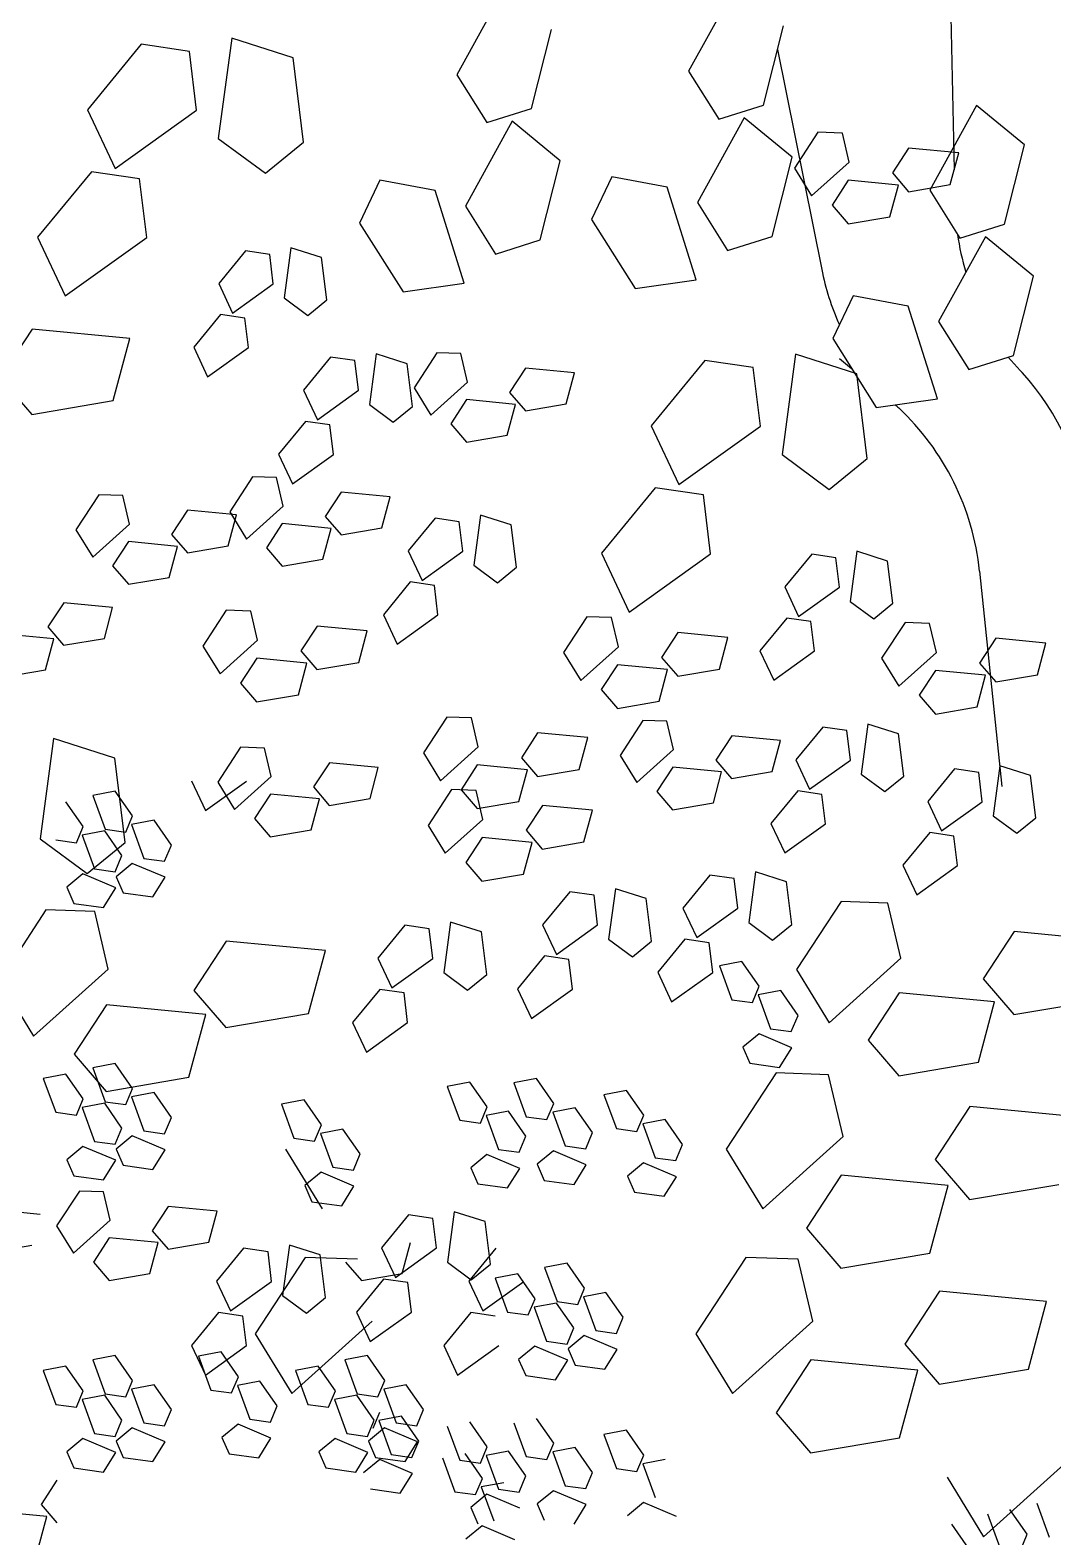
# Model space of a CAD drawing. Extents: x 1227.51 to 1229.53, y 652.79 to 654.62.
# Drawn here: x 1228.194 to 1228.619, y 653.114 to 653.74 of the extents above; entities that cross this region are included whole.
import ezdxf

# ---------------------------------------------------------------- set-up
doc = ezdxf.new("R2010")
doc.units = 0
doc.header["$LTSCALE"] = 0.05
doc.header["$MEASUREMENT"] = 0
doc.layers.get('0').update_dxf_attribs({"linetype": 'CONTINUOUS'})

msp = doc.modelspace()

# ---------------------------------------------------------------- linework, layer by layer
for p, q in [((1228.3904, 653.75702), (1228.37093, 653.72178)), ((1228.48678, 653.75848), (1228.46731, 653.72324)), ((1228.57622, 653.74594), (1228.57768, 653.68225)), ((1228.27748, 653.73696), (1228.27187, 653.69528)), ((1228.30294, 653.72881), (1228.27748, 653.73696)), ((1228.40205, 653.70772), (1228.41032, 653.74065)), ((1228.49843, 653.70918), (1228.50671, 653.74211)), ((1228.23983, 653.73442), (1228.2175, 653.70723)), ((1228.25989, 653.73148), (1228.23983, 653.73442)), ((1228.26286, 653.70706), (1228.25989, 653.73148)), ((1228.50424, 653.7323), (1228.5226, 653.64085)), ((1228.3073, 653.6937), (1228.30294, 653.72881)), ((1228.37093, 653.72178), (1228.38345, 653.70186)), ((1228.46731, 653.72324), (1228.47984, 653.70332)), ((1228.2175, 653.70723), (1228.229, 653.68278)), ((1228.229, 653.68278), (1228.26286, 653.70706)), ((1228.38345, 653.70186), (1228.40205, 653.70772)), ((1228.47984, 653.70332), (1228.49843, 653.70918)), ((1228.58698, 653.709), (1228.56751, 653.67375)), ((1228.60691, 653.69262), (1228.58698, 653.709)), ((1228.39404, 653.70241), (1228.37457, 653.66717)), ((1228.41397, 653.68604), (1228.39404, 653.70241)), ((1228.49042, 653.70387), (1228.47096, 653.66863)), ((1228.51035, 653.6875), (1228.49042, 653.70387)), ((1228.27187, 653.69528), (1228.29149, 653.68083)), ((1228.29149, 653.68083), (1228.3073, 653.6937)), ((1228.52101, 653.69786), (1228.5113, 653.68298)), ((1228.53122, 653.69751), (1228.52101, 653.69786)), ((1228.53404, 653.68544), (1228.53122, 653.69751)), ((1228.59863, 653.65969), (1228.60691, 653.69262)), ((1228.40569, 653.65311), (1228.41397, 653.68604)), ((1228.50207, 653.65457), (1228.51035, 653.6875)), ((1228.55874, 653.6913), (1228.55197, 653.68097)), ((1228.57956, 653.68929), (1228.55874, 653.6913)), ((1228.57604, 653.67611), (1228.57956, 653.68929)), ((1228.21913, 653.68143), (1228.19681, 653.65425)), ((1228.2392, 653.67849), (1228.21913, 653.68143)), ((1228.5113, 653.68298), (1228.5184, 653.67137)), ((1228.5184, 653.67137), (1228.53404, 653.68544)), ((1228.55197, 653.68097), (1228.55869, 653.67316)), ((1228.24217, 653.65408), (1228.2392, 653.67849)), ((1228.33907, 653.6779), (1228.33061, 653.66011)), ((1228.36197, 653.6736), (1228.33907, 653.6779)), ((1228.37408, 653.63511), (1228.36197, 653.6736)), ((1228.43545, 653.67937), (1228.42699, 653.66158)), ((1228.45835, 653.67506), (1228.43545, 653.67937)), ((1228.47047, 653.63657), (1228.45835, 653.67506)), ((1228.53367, 653.67794), (1228.5269, 653.66761)), ((1228.55448, 653.67593), (1228.53367, 653.67794)), ((1228.55096, 653.66275), (1228.55448, 653.67593)), ((1228.55869, 653.67316), (1228.57604, 653.67611)), ((1228.56751, 653.67375), (1228.58004, 653.65383)), ((1228.37457, 653.66717), (1228.3871, 653.64725)), ((1228.47096, 653.66863), (1228.48348, 653.64871)), ((1228.5269, 653.66761), (1228.53362, 653.6598)), ((1228.42699, 653.66158), (1228.44507, 653.63297)), ((1228.53362, 653.6598), (1228.55096, 653.66275)), ((1228.33061, 653.66011), (1228.34869, 653.63151)), ((1228.48348, 653.64871), (1228.50207, 653.65457)), ((1228.58004, 653.65383), (1228.59863, 653.65969)), ((1228.19681, 653.65425), (1228.2083, 653.6298)), ((1228.2083, 653.6298), (1228.24217, 653.65408)), ((1228.28321, 653.64853), (1228.27204, 653.63494)), ((1228.29324, 653.64706), (1228.28321, 653.64853)), ((1228.30203, 653.64981), (1228.29923, 653.62896)), ((1228.31476, 653.64573), (1228.30203, 653.64981)), ((1228.3871, 653.64725), (1228.40569, 653.65311)), ((1228.59062, 653.65439), (1228.57116, 653.61914)), ((1228.61055, 653.63801), (1228.59062, 653.65439)), ((1228.29472, 653.63485), (1228.29324, 653.64706)), ((1228.31694, 653.62817), (1228.31476, 653.64573)), ((1228.44507, 653.63297), (1228.47047, 653.63657)), ((1228.60227, 653.60508), (1228.61055, 653.63801)), ((1228.27204, 653.63494), (1228.27779, 653.62271)), ((1228.27779, 653.62271), (1228.29472, 653.63485)), ((1228.34869, 653.63151), (1228.37408, 653.63511)), ((1228.53565, 653.62988), (1228.52719, 653.61209)), ((1228.55855, 653.62558), (1228.53565, 653.62988)), ((1228.29923, 653.62896), (1228.30904, 653.62174)), ((1228.30904, 653.62174), (1228.31694, 653.62817)), ((1228.57067, 653.58709), (1228.55855, 653.62558)), ((1228.27286, 653.62204), (1228.2617, 653.60845)), ((1228.28289, 653.62057), (1228.27286, 653.62204)), ((1228.28438, 653.60836), (1228.28289, 653.62057)), ((1228.57116, 653.61914), (1228.58368, 653.59922)), ((1228.19448, 653.61598), (1228.18125, 653.5958)), ((1228.23514, 653.61206), (1228.19448, 653.61598)), ((1228.22826, 653.5863), (1228.23514, 653.61206)), ((1228.52719, 653.61209), (1228.54527, 653.58348)), ((1228.2617, 653.60845), (1228.26745, 653.59622)), ((1228.26745, 653.59622), (1228.28438, 653.60836)), ((1228.33753, 653.60568), (1228.3347, 653.58466)), ((1228.35037, 653.60157), (1228.33753, 653.60568)), ((1228.36268, 653.60616), (1228.3532, 653.59163)), ((1228.37266, 653.60583), (1228.36268, 653.60616)), ((1228.37542, 653.59403), (1228.37266, 653.60583)), ((1228.51174, 653.60555), (1228.50612, 653.56387)), ((1228.5372, 653.59739), (1228.51174, 653.60555)), ((1228.58368, 653.59922), (1228.60227, 653.60508)), ((1228.31855, 653.6044), (1228.30729, 653.59069)), ((1228.32867, 653.60291), (1228.31855, 653.6044)), ((1228.33016, 653.5906), (1228.32867, 653.60291)), ((1228.35257, 653.58387), (1228.35037, 653.60157)), ((1228.39955, 653.59976), (1228.39294, 653.58967)), ((1228.41988, 653.5978), (1228.39955, 653.59976)), ((1228.47408, 653.603), (1228.45176, 653.57581)), ((1228.49415, 653.60006), (1228.47408, 653.603)), ((1228.49712, 653.57564), (1228.49415, 653.60006)), ((1228.53003, 653.60381), (1228.53504, 653.59967)), ((1228.6001, 653.6044), (1228.60633, 653.59749)), ((1228.18125, 653.5958), (1228.19438, 653.58053)), ((1228.36013, 653.58029), (1228.37542, 653.59403)), ((1228.41644, 653.58492), (1228.41988, 653.5978)), ((1228.54156, 653.56229), (1228.5372, 653.59739)), ((1228.19438, 653.58053), (1228.22826, 653.5863)), ((1228.30729, 653.59069), (1228.31309, 653.57836)), ((1228.31309, 653.57836), (1228.33016, 653.5906)), ((1228.3532, 653.59163), (1228.36013, 653.58029)), ((1228.37506, 653.5867), (1228.36844, 653.57661)), ((1228.39539, 653.58474), (1228.37506, 653.5867)), ((1228.39294, 653.58967), (1228.3995, 653.58203)), ((1228.54527, 653.58348), (1228.57067, 653.58709)), ((1228.3347, 653.58466), (1228.3446, 653.57738)), ((1228.3446, 653.57738), (1228.35257, 653.58387)), ((1228.39195, 653.57187), (1228.39539, 653.58474)), ((1228.3995, 653.58203), (1228.41644, 653.58492)), ((1228.30812, 653.57768), (1228.29686, 653.56398)), ((1228.31823, 653.5762), (1228.30812, 653.57768)), ((1228.31973, 653.56389), (1228.31823, 653.5762)), ((1228.36844, 653.57661), (1228.37501, 653.56898)), ((1228.45176, 653.57581), (1228.46325, 653.55136)), ((1228.46325, 653.55136), (1228.49712, 653.57564)), ((1228.37501, 653.56898), (1228.39195, 653.57187)), ((1228.29686, 653.56398), (1228.30266, 653.55165)), ((1228.30266, 653.55165), (1228.31973, 653.56389)), ((1228.50612, 653.56387), (1228.52574, 653.54941)), ((1228.52574, 653.54941), (1228.54156, 653.56229)), ((1228.28609, 653.55461), (1228.27661, 653.54007)), ((1228.29607, 653.55427), (1228.28609, 653.55461)), ((1228.29883, 653.54248), (1228.29607, 653.55427)), ((1228.32296, 653.5482), (1228.31635, 653.53811)), ((1228.34329, 653.54624), (1228.32296, 653.5482)), ((1228.45339, 653.55002), (1228.43106, 653.52283)), ((1228.47345, 653.54708), (1228.45339, 653.55002)), ((1228.22222, 653.54712), (1228.21274, 653.53259)), ((1228.2322, 653.54678), (1228.22222, 653.54712)), ((1228.23496, 653.53499), (1228.2322, 653.54678)), ((1228.28354, 653.52873), (1228.29883, 653.54248)), ((1228.33985, 653.53336), (1228.34329, 653.54624)), ((1228.47642, 653.52266), (1228.47345, 653.54708)), ((1228.25909, 653.54071), (1228.25248, 653.53062)), ((1228.27942, 653.53875), (1228.25909, 653.54071)), ((1228.27598, 653.52588), (1228.27942, 653.53875)), ((1228.27661, 653.54007), (1228.28354, 653.52873)), ((1228.31635, 653.53811), (1228.32291, 653.53048)), ((1228.362, 653.53739), (1228.35084, 653.5238)), ((1228.37203, 653.53592), (1228.362, 653.53739)), ((1228.37352, 653.52371), (1228.37203, 653.53592)), ((1228.38083, 653.53866), (1228.37802, 653.51782)), ((1228.39356, 653.53459), (1228.38083, 653.53866)), ((1228.21274, 653.53259), (1228.21968, 653.52125)), ((1228.21968, 653.52125), (1228.23496, 653.53499)), ((1228.25248, 653.53062), (1228.25904, 653.52299)), ((1228.29847, 653.53514), (1228.29185, 653.52506)), ((1228.3188, 653.53318), (1228.29847, 653.53514)), ((1228.31536, 653.52031), (1228.3188, 653.53318)), ((1228.32291, 653.53048), (1228.33985, 653.53336)), ((1228.39574, 653.51703), (1228.39356, 653.53459)), ((1228.2346, 653.52766), (1228.22798, 653.51757)), ((1228.25493, 653.5257), (1228.2346, 653.52766)), ((1228.25149, 653.51282), (1228.25493, 653.5257)), ((1228.25904, 653.52299), (1228.27598, 653.52588)), ((1228.29185, 653.52506), (1228.29842, 653.51742)), ((1228.35084, 653.5238), (1228.35659, 653.51157)), ((1228.35659, 653.51157), (1228.37352, 653.52371)), ((1228.53727, 653.52367), (1228.53447, 653.50283)), ((1228.55, 653.5196), (1228.53727, 653.52367)), ((1228.22798, 653.51757), (1228.23455, 653.50994)), ((1228.29842, 653.51742), (1228.31536, 653.52031)), ((1228.37802, 653.51782), (1228.38783, 653.51059)), ((1228.38783, 653.51059), (1228.39574, 653.51703)), ((1228.43106, 653.52283), (1228.44256, 653.49838)), ((1228.44256, 653.49838), (1228.47642, 653.52266)), ((1228.51845, 653.5224), (1228.50728, 653.50881)), ((1228.52848, 653.52093), (1228.51845, 653.5224)), ((1228.52996, 653.50872), (1228.52848, 653.52093)), ((1228.55218, 653.50204), (1228.55, 653.5196)), ((1228.23455, 653.50994), (1228.25149, 653.51282)), ((1228.35165, 653.5109), (1228.34049, 653.4973)), ((1228.36169, 653.50943), (1228.35165, 653.5109)), ((1228.58816, 653.51543), (1228.59745, 653.42588)), ((1228.36317, 653.49722), (1228.36169, 653.50943)), ((1228.50728, 653.50881), (1228.51303, 653.49658)), ((1228.51303, 653.49658), (1228.52996, 653.50872)), ((1228.20764, 653.50228), (1228.20103, 653.49219)), ((1228.22798, 653.50032), (1228.20764, 653.50228)), ((1228.22453, 653.48745), (1228.22798, 653.50032)), ((1228.2752, 653.49914), (1228.2655, 653.48426)), ((1228.28541, 653.49879), (1228.2752, 653.49914)), ((1228.28824, 653.48673), (1228.28541, 653.49879)), ((1228.53447, 653.50283), (1228.54428, 653.49561)), ((1228.54428, 653.49561), (1228.55218, 653.50204)), ((1228.20103, 653.49219), (1228.20759, 653.48456)), ((1228.31294, 653.49258), (1228.30617, 653.48226)), ((1228.33375, 653.49058), (1228.31294, 653.49258)), ((1228.34049, 653.4973), (1228.34624, 653.48508)), ((1228.34624, 653.48508), (1228.36317, 653.49722)), ((1228.42508, 653.49641), (1228.41538, 653.48153)), ((1228.4353, 653.49606), (1228.42508, 653.49641)), ((1228.43812, 653.484), (1228.4353, 653.49606)), ((1228.5081, 653.49591), (1228.49694, 653.48232)), ((1228.51813, 653.49444), (1228.5081, 653.49591)), ((1228.51962, 653.48223), (1228.51813, 653.49444)), ((1228.55723, 653.49404), (1228.54752, 653.47917)), ((1228.56744, 653.4937), (1228.55723, 653.49404)), ((1228.57026, 653.48163), (1228.56744, 653.4937)), ((1228.20348, 653.48727), (1228.18315, 653.48923)), ((1228.20004, 653.47439), (1228.20348, 653.48727)), ((1228.20759, 653.48456), (1228.22453, 653.48745)), ((1228.27259, 653.47266), (1228.28824, 653.48673)), ((1228.33023, 653.4774), (1228.33375, 653.49058)), ((1228.46282, 653.48985), (1228.45605, 653.47952)), ((1228.48363, 653.48785), (1228.46282, 653.48985)), ((1228.48011, 653.47466), (1228.48363, 653.48785)), ((1228.59496, 653.48748), (1228.58819, 653.47716)), ((1228.61578, 653.48548), (1228.59496, 653.48748)), ((1228.61225, 653.4723), (1228.61578, 653.48548)), ((1228.2655, 653.48426), (1228.27259, 653.47266)), ((1228.28787, 653.47922), (1228.28109, 653.46889)), ((1228.30868, 653.47721), (1228.28787, 653.47922)), ((1228.30617, 653.48226), (1228.31289, 653.47444)), ((1228.41538, 653.48153), (1228.42247, 653.46993)), ((1228.42247, 653.46993), (1228.43812, 653.484)), ((1228.45605, 653.47952), (1228.46277, 653.47171)), ((1228.49694, 653.48232), (1228.50268, 653.47009)), ((1228.50268, 653.47009), (1228.51962, 653.48223)), ((1228.54752, 653.47917), (1228.55462, 653.46756)), ((1228.55462, 653.46756), (1228.57026, 653.48163)), ((1228.1831, 653.47151), (1228.20004, 653.47439)), ((1228.30516, 653.46403), (1228.30868, 653.47721)), ((1228.31289, 653.47444), (1228.33023, 653.4774)), ((1228.43775, 653.47649), (1228.43098, 653.46616)), ((1228.45856, 653.47448), (1228.43775, 653.47649)), ((1228.45504, 653.4613), (1228.45856, 653.47448)), ((1228.46277, 653.47171), (1228.48011, 653.47466)), ((1228.56989, 653.47412), (1228.56312, 653.4638)), ((1228.5907, 653.47212), (1228.56989, 653.47412)), ((1228.58819, 653.47716), (1228.59491, 653.46934)), ((1228.28109, 653.46889), (1228.28781, 653.46108)), ((1228.58718, 653.45894), (1228.5907, 653.47212)), ((1228.59491, 653.46934), (1228.61225, 653.4723)), ((1228.28781, 653.46108), (1228.30516, 653.46403)), ((1228.43098, 653.46616), (1228.4377, 653.45835)), ((1228.4377, 653.45835), (1228.45504, 653.4613)), ((1228.56312, 653.4638), (1228.56984, 653.45598)), ((1228.36684, 653.45473), (1228.35714, 653.43986)), ((1228.37706, 653.45439), (1228.36684, 653.45473)), ((1228.37988, 653.44232), (1228.37706, 653.45439)), ((1228.56984, 653.45598), (1228.58718, 653.45894)), ((1228.40458, 653.44817), (1228.39781, 653.43785)), ((1228.42539, 653.44617), (1228.40458, 653.44817)), ((1228.44833, 653.45334), (1228.43885, 653.43881)), ((1228.45831, 653.453), (1228.44833, 653.45334)), ((1228.46107, 653.44121), (1228.45831, 653.453)), ((1228.52302, 653.45056), (1228.51185, 653.43697)), ((1228.53305, 653.44909), (1228.52302, 653.45056)), ((1228.53453, 653.43688), (1228.53305, 653.44909)), ((1228.54184, 653.45183), (1228.53904, 653.43099)), ((1228.55457, 653.44776), (1228.54184, 653.45183)), ((1228.20341, 653.44578), (1228.1978, 653.4041)), ((1228.22887, 653.43763), (1228.20341, 653.44578)), ((1228.28116, 653.44216), (1228.27168, 653.42763)), ((1228.29114, 653.44182), (1228.28116, 653.44216)), ((1228.2939, 653.43003), (1228.29114, 653.44182)), ((1228.36423, 653.42825), (1228.37988, 653.44232)), ((1228.42187, 653.43299), (1228.42539, 653.44617)), ((1228.4852, 653.44694), (1228.47858, 653.43685)), ((1228.50553, 653.44498), (1228.4852, 653.44694)), ((1228.50209, 653.4321), (1228.50553, 653.44498)), ((1228.55675, 653.4302), (1228.55457, 653.44776)), ((1228.23323, 653.40252), (1228.22887, 653.43763)), ((1228.31803, 653.43575), (1228.31141, 653.42566)), ((1228.33836, 653.43379), (1228.31803, 653.43575)), ((1228.35714, 653.43986), (1228.36423, 653.42825)), ((1228.39781, 653.43785), (1228.40453, 653.43003)), ((1228.43885, 653.43881), (1228.44578, 653.42747)), ((1228.44578, 653.42747), (1228.46107, 653.44121)), ((1228.47858, 653.43685), (1228.48515, 653.42921)), ((1228.51185, 653.43697), (1228.5176, 653.42474)), ((1228.5176, 653.42474), (1228.53453, 653.43688)), ((1228.27861, 653.41629), (1228.2939, 653.43003)), ((1228.33492, 653.42092), (1228.33836, 653.43379)), ((1228.37951, 653.43481), (1228.37274, 653.42448)), ((1228.40032, 653.43281), (1228.37951, 653.43481)), ((1228.3968, 653.41962), (1228.40032, 653.43281)), ((1228.40453, 653.43003), (1228.42187, 653.43299)), ((1228.4607, 653.43388), (1228.45409, 653.42379)), ((1228.48104, 653.43192), (1228.4607, 653.43388)), ((1228.4776, 653.41905), (1228.48104, 653.43192)), ((1228.48515, 653.42921), (1228.50209, 653.4321)), ((1228.53904, 653.43099), (1228.54885, 653.42376)), ((1228.54885, 653.42376), (1228.55675, 653.4302)), ((1228.57783, 653.43319), (1228.56667, 653.4196)), ((1228.58786, 653.43172), (1228.57783, 653.43319)), ((1228.58935, 653.41951), (1228.58786, 653.43172)), ((1228.59666, 653.43447), (1228.59385, 653.41363)), ((1228.60939, 653.43039), (1228.59666, 653.43447)), ((1228.61157, 653.41284), (1228.60939, 653.43039)), ((1228.22907, 653.42394), (1228.2197, 653.42216)), ((1228.23627, 653.41363), (1228.22907, 653.42394)), ((1228.26073, 653.42819), (1228.26653, 653.41586)), ((1228.26653, 653.41586), (1228.2836, 653.4281)), ((1228.27168, 653.42763), (1228.27861, 653.41629)), ((1228.31141, 653.42566), (1228.31798, 653.41803)), ((1228.3688, 653.42458), (1228.3591, 653.4097)), ((1228.37902, 653.42423), (1228.3688, 653.42458)), ((1228.37274, 653.42448), (1228.37946, 653.41667)), ((1228.38184, 653.41216), (1228.37902, 653.42423)), ((1228.45409, 653.42379), (1228.46065, 653.41616)), ((1228.51267, 653.42407), (1228.50151, 653.41047)), ((1228.5227, 653.4226), (1228.51267, 653.42407)), ((1228.21574, 653.40924), (1228.20855, 653.41955)), ((1228.2197, 653.42216), (1228.22485, 653.40808)), ((1228.29354, 653.4227), (1228.28692, 653.41261)), ((1228.31387, 653.42074), (1228.29354, 653.4227)), ((1228.31043, 653.40786), (1228.31387, 653.42074)), ((1228.31798, 653.41803), (1228.33492, 653.42092)), ((1228.37946, 653.41667), (1228.3968, 653.41962)), ((1228.40654, 653.41802), (1228.39977, 653.40769)), ((1228.42736, 653.41601), (1228.40654, 653.41802)), ((1228.46065, 653.41616), (1228.4776, 653.41905)), ((1228.52419, 653.41039), (1228.5227, 653.4226)), ((1228.56667, 653.4196), (1228.57242, 653.40738)), ((1228.57242, 653.40738), (1228.58935, 653.41951)), ((1228.23343, 653.40688), (1228.23627, 653.41363)), ((1228.24519, 653.41184), (1228.23582, 653.41006)), ((1228.25239, 653.40153), (1228.24519, 653.41184)), ((1228.28692, 653.41261), (1228.29349, 653.40498)), ((1228.36619, 653.3981), (1228.38184, 653.41216)), ((1228.42383, 653.40283), (1228.42736, 653.41601)), ((1228.50151, 653.41047), (1228.50725, 653.39825)), ((1228.50725, 653.39825), (1228.52419, 653.41039)), ((1228.59385, 653.41363), (1228.60366, 653.4064)), ((1228.60366, 653.4064), (1228.61157, 653.41284)), ((1228.1978, 653.4041), (1228.21742, 653.38964)), ((1228.2129, 653.40249), (1228.21574, 653.40924)), ((1228.22467, 653.40744), (1228.2153, 653.40566)), ((1228.2153, 653.40566), (1228.22045, 653.39158)), ((1228.23186, 653.39714), (1228.22467, 653.40744)), ((1228.22485, 653.40808), (1228.23343, 653.40688)), ((1228.23582, 653.41006), (1228.24097, 653.39598)), ((1228.29349, 653.40498), (1228.31043, 653.40786)), ((1228.3591, 653.4097), (1228.36619, 653.3981)), ((1228.38147, 653.40466), (1228.3747, 653.39433)), ((1228.40228, 653.40265), (1228.38147, 653.40466)), ((1228.39977, 653.40769), (1228.40649, 653.39988)), ((1228.56748, 653.4067), (1228.55632, 653.39311)), ((1228.57751, 653.40523), (1228.56748, 653.4067)), ((1228.579, 653.39302), (1228.57751, 653.40523)), ((1228.20433, 653.40369), (1228.2129, 653.40249)), ((1228.21742, 653.38964), (1228.23323, 653.40252)), ((1228.24955, 653.39478), (1228.25239, 653.40153)), ((1228.39876, 653.38947), (1228.40228, 653.40265)), ((1228.40649, 653.39988), (1228.42383, 653.40283)), ((1228.22045, 653.39158), (1228.22902, 653.39038)), ((1228.22902, 653.39038), (1228.23186, 653.39714)), ((1228.23614, 653.39391), (1228.22942, 653.38836)), ((1228.2498, 653.38812), (1228.23614, 653.39391)), ((1228.24097, 653.39598), (1228.24955, 653.39478)), ((1228.3747, 653.39433), (1228.38142, 653.38652)), ((1228.55632, 653.39311), (1228.56207, 653.38088)), ((1228.56207, 653.38088), (1228.579, 653.39302)), ((1228.21562, 653.38951), (1228.2089, 653.38397)), ((1228.22928, 653.38372), (1228.21562, 653.38951)), ((1228.22942, 653.38836), (1228.23235, 653.38165)), ((1228.24469, 653.37995), (1228.2498, 653.38812)), ((1228.38142, 653.38652), (1228.39876, 653.38947)), ((1228.47614, 653.38906), (1228.46488, 653.37535)), ((1228.48626, 653.38757), (1228.47614, 653.38906)), ((1228.48775, 653.37526), (1228.48626, 653.38757)), ((1228.49512, 653.39034), (1228.49229, 653.36933)), ((1228.50796, 653.38623), (1228.49512, 653.39034)), ((1228.51016, 653.36853), (1228.50796, 653.38623)), ((1228.2089, 653.38397), (1228.21183, 653.37725)), ((1228.22417, 653.37556), (1228.22928, 653.38372)), ((1228.23235, 653.38165), (1228.24469, 653.37995)), ((1228.4179, 653.38211), (1228.40664, 653.3684)), ((1228.42802, 653.38063), (1228.4179, 653.38211)), ((1228.42951, 653.36832), (1228.42802, 653.38063)), ((1228.43688, 653.38339), (1228.43405, 653.36238)), ((1228.44972, 653.37928), (1228.43688, 653.38339)), ((1228.45192, 653.36158), (1228.44972, 653.37928)), ((1228.20027, 653.3746), (1228.18102, 653.3451)), ((1228.22053, 653.37392), (1228.20027, 653.3746)), ((1228.21183, 653.37725), (1228.22417, 653.37556)), ((1228.22613, 653.34998), (1228.22053, 653.37392)), ((1228.46488, 653.37535), (1228.47068, 653.36302)), ((1228.47068, 653.36302), (1228.48775, 653.37526)), ((1228.53069, 653.37808), (1228.5122, 653.34974)), ((1228.55015, 653.37742), (1228.53069, 653.37808)), ((1228.55552, 653.35443), (1228.55015, 653.37742)), ((1228.34938, 653.36822), (1228.33813, 653.35451)), ((1228.3595, 653.36673), (1228.34938, 653.36822)), ((1228.361, 653.35442), (1228.3595, 653.36673)), ((1228.36837, 653.3695), (1228.36554, 653.34849)), ((1228.3812, 653.36539), (1228.36837, 653.3695)), ((1228.40664, 653.3684), (1228.41244, 653.35608)), ((1228.41244, 653.35608), (1228.42951, 653.36832)), ((1228.49229, 653.36933), (1228.50219, 653.36204)), ((1228.50219, 653.36204), (1228.51016, 653.36853)), ((1228.27512, 653.36159), (1228.26169, 653.34111)), ((1228.3164, 653.35762), (1228.27512, 653.36159)), ((1228.3834, 653.34769), (1228.3812, 653.36539)), ((1228.43405, 653.36238), (1228.44395, 653.35509)), ((1228.44395, 653.35509), (1228.45192, 653.36158)), ((1228.46571, 653.36234), (1228.45445, 653.34864)), ((1228.47582, 653.36086), (1228.46571, 653.36234)), ((1228.47732, 653.34855), (1228.47582, 653.36086)), ((1228.60258, 653.36559), (1228.58968, 653.34591)), ((1228.64222, 653.36176), (1228.60258, 653.36559)), ((1228.30942, 653.33147), (1228.3164, 653.35762)), ((1228.33813, 653.35451), (1228.34392, 653.34218)), ((1228.34392, 653.34218), (1228.361, 653.35442)), ((1228.40747, 653.3554), (1228.39621, 653.34169)), ((1228.41758, 653.35391), (1228.40747, 653.3554)), ((1228.41908, 653.3416), (1228.41758, 653.35391)), ((1228.52572, 653.32763), (1228.55552, 653.35443)), ((1228.1951, 653.32208), (1228.22613, 653.34998)), ((1228.36554, 653.34849), (1228.37543, 653.3412)), ((1228.37543, 653.3412), (1228.3834, 653.34769)), ((1228.45445, 653.34864), (1228.46025, 653.33631)), ((1228.46025, 653.33631), (1228.47732, 653.34855)), ((1228.48949, 653.3531), (1228.48013, 653.35132)), ((1228.48013, 653.35132), (1228.48527, 653.33724)), ((1228.49669, 653.34279), (1228.48949, 653.3531)), ((1228.5122, 653.34974), (1228.52572, 653.32763)), ((1228.18102, 653.3451), (1228.1951, 653.32208)), ((1228.33895, 653.34151), (1228.32769, 653.3278)), ((1228.34907, 653.34002), (1228.33895, 653.34151)), ((1228.39621, 653.34169), (1228.40201, 653.32937)), ((1228.40201, 653.32937), (1228.41908, 653.3416)), ((1228.49385, 653.33604), (1228.49669, 653.34279)), ((1228.58968, 653.34591), (1228.60248, 653.33103)), ((1228.22539, 653.33509), (1228.21196, 653.31461)), ((1228.26667, 653.33111), (1228.22539, 653.33509)), ((1228.26169, 653.34111), (1228.27502, 653.32561)), ((1228.35056, 653.32771), (1228.34907, 653.34002)), ((1228.48527, 653.33724), (1228.49385, 653.33604)), ((1228.50561, 653.341), (1228.49624, 653.33922)), ((1228.49624, 653.33922), (1228.50139, 653.32514)), ((1228.51281, 653.33069), (1228.50561, 653.341)), ((1228.55481, 653.34013), (1228.54192, 653.32046)), ((1228.59446, 653.33631), (1228.55481, 653.34013)), ((1228.58775, 653.3112), (1228.59446, 653.33631)), ((1228.60248, 653.33103), (1228.63551, 653.33666)), ((1228.25969, 653.30497), (1228.26667, 653.33111)), ((1228.27502, 653.32561), (1228.30942, 653.33147)), ((1228.50997, 653.32394), (1228.51281, 653.33069)), ((1228.32769, 653.3278), (1228.33349, 653.31547)), ((1228.33349, 653.31547), (1228.35056, 653.32771)), ((1228.49656, 653.32306), (1228.48985, 653.31752)), ((1228.51022, 653.31728), (1228.49656, 653.32306)), ((1228.50139, 653.32514), (1228.50997, 653.32394)), ((1228.48985, 653.31752), (1228.49277, 653.31081)), ((1228.50511, 653.30911), (1228.51022, 653.31728)), ((1228.54192, 653.32046), (1228.55472, 653.30558)), ((1228.21196, 653.31461), (1228.22529, 653.29911)), ((1228.22907, 653.31069), (1228.2197, 653.3089)), ((1228.23627, 653.30038), (1228.22907, 653.31069)), ((1228.49277, 653.31081), (1228.50511, 653.30911)), ((1228.55472, 653.30558), (1228.58775, 653.3112)), ((1228.20855, 653.30629), (1228.19918, 653.30451)), ((1228.19918, 653.30451), (1228.20433, 653.29043)), ((1228.21574, 653.29598), (1228.20855, 653.30629)), ((1228.2197, 653.3089), (1228.22485, 653.29482)), ((1228.22529, 653.29911), (1228.25969, 653.30497)), ((1228.40407, 653.30443), (1228.3947, 653.30265)), ((1228.41127, 653.29412), (1228.40407, 653.30443)), ((1228.50369, 653.3068), (1228.48298, 653.27506)), ((1228.52548, 653.30606), (1228.50369, 653.3068)), ((1228.5315, 653.28031), (1228.52548, 653.30606)), ((1228.23343, 653.29362), (1228.23627, 653.30038)), ((1228.24519, 653.29858), (1228.23582, 653.2968)), ((1228.25239, 653.28827), (1228.24519, 653.29858)), ((1228.37641, 653.30295), (1228.36705, 653.30117)), ((1228.36705, 653.30117), (1228.37219, 653.28709)), ((1228.38361, 653.29264), (1228.37641, 653.30295)), ((1228.3947, 653.30265), (1228.39985, 653.28856)), ((1228.44151, 653.29948), (1228.43214, 653.2977)), ((1228.43214, 653.2977), (1228.43729, 653.28362)), ((1228.4487, 653.28917), (1228.44151, 653.29948)), ((1228.2129, 653.28923), (1228.21574, 653.29598)), ((1228.22467, 653.29419), (1228.2153, 653.29241)), ((1228.2153, 653.29241), (1228.22045, 653.27833)), ((1228.23186, 653.28388), (1228.22467, 653.29419)), ((1228.22485, 653.29482), (1228.23343, 653.29362)), ((1228.23582, 653.2968), (1228.24097, 653.28272)), ((1228.30753, 653.29555), (1228.29817, 653.29377)), ((1228.29817, 653.29377), (1228.30331, 653.27968)), ((1228.31473, 653.28524), (1228.30753, 653.29555)), ((1228.38077, 653.28589), (1228.38361, 653.29264)), ((1228.40843, 653.28736), (1228.41127, 653.29412)), ((1228.42019, 653.29232), (1228.41082, 653.29054)), ((1228.42739, 653.28201), (1228.42019, 653.29232)), ((1228.5842, 653.29281), (1228.56976, 653.27078)), ((1228.62861, 653.28853), (1228.5842, 653.29281)), ((1228.20433, 653.29043), (1228.2129, 653.28923)), ((1228.24955, 653.28152), (1228.25239, 653.28827)), ((1228.31189, 653.27848), (1228.31473, 653.28524)), ((1228.37219, 653.28709), (1228.38077, 653.28589)), ((1228.39253, 653.29085), (1228.38316, 653.28906)), ((1228.38316, 653.28906), (1228.38831, 653.27498)), ((1228.39973, 653.28054), (1228.39253, 653.29085)), ((1228.39985, 653.28856), (1228.40843, 653.28736)), ((1228.41082, 653.29054), (1228.41597, 653.27646)), ((1228.44586, 653.28242), (1228.4487, 653.28917)), ((1228.45762, 653.28737), (1228.44826, 653.28559)), ((1228.44826, 653.28559), (1228.4534, 653.27151)), ((1228.46482, 653.27706), (1228.45762, 653.28737)), ((1228.22902, 653.27713), (1228.23186, 653.28388)), ((1228.23614, 653.28065), (1228.22942, 653.27511)), ((1228.2498, 653.27486), (1228.23614, 653.28065)), ((1228.24097, 653.28272), (1228.24955, 653.28152)), ((1228.30331, 653.27968), (1228.31189, 653.27848)), ((1228.32365, 653.28344), (1228.31428, 653.28166)), ((1228.31428, 653.28166), (1228.31943, 653.26758)), ((1228.33085, 653.27313), (1228.32365, 653.28344)), ((1228.39689, 653.27378), (1228.39973, 653.28054)), ((1228.42455, 653.27526), (1228.42739, 653.28201)), ((1228.43729, 653.28362), (1228.44586, 653.28242)), ((1228.49812, 653.2503), (1228.5315, 653.28031)), ((1228.21562, 653.27625), (1228.2089, 653.27071)), ((1228.22928, 653.27047), (1228.21562, 653.27625)), ((1228.22045, 653.27833), (1228.22902, 653.27713)), ((1228.22942, 653.27511), (1228.23235, 653.26839)), ((1228.24469, 653.2667), (1228.2498, 653.27486)), ((1228.29987, 653.27506), (1228.315, 653.2503)), ((1228.32801, 653.26638), (1228.33085, 653.27313)), ((1228.38348, 653.27291), (1228.37677, 653.26737)), ((1228.39714, 653.26712), (1228.38348, 653.27291)), ((1228.38831, 653.27498), (1228.39689, 653.27378)), ((1228.41114, 653.27439), (1228.40442, 653.26885)), ((1228.4248, 653.2686), (1228.41114, 653.27439)), ((1228.41597, 653.27646), (1228.42455, 653.27526)), ((1228.46198, 653.27031), (1228.46482, 653.27706)), ((1228.48298, 653.27506), (1228.49812, 653.2503)), ((1228.2089, 653.27071), (1228.21183, 653.264)), ((1228.22417, 653.2623), (1228.22928, 653.27047)), ((1228.23235, 653.26839), (1228.24469, 653.2667)), ((1228.31943, 653.26758), (1228.32801, 653.26638)), ((1228.37677, 653.26737), (1228.37969, 653.26066)), ((1228.39203, 653.25896), (1228.39714, 653.26712)), ((1228.40442, 653.26885), (1228.40735, 653.26213)), ((1228.41969, 653.26044), (1228.4248, 653.2686)), ((1228.44857, 653.26944), (1228.44186, 653.2639)), ((1228.46223, 653.26365), (1228.44857, 653.26944)), ((1228.4534, 653.27151), (1228.46198, 653.27031)), ((1228.56976, 653.27078), (1228.58409, 653.25411)), ((1228.21183, 653.264), (1228.22417, 653.2623)), ((1228.3146, 653.26551), (1228.30789, 653.25997)), ((1228.30789, 653.25997), (1228.31081, 653.25325)), ((1228.32826, 653.25972), (1228.3146, 653.26551)), ((1228.37969, 653.26066), (1228.39203, 653.25896)), ((1228.40735, 653.26213), (1228.41969, 653.26044)), ((1228.44186, 653.2639), (1228.44479, 653.25718)), ((1228.45712, 653.25549), (1228.46223, 653.26365)), ((1228.53071, 653.2643), (1228.51626, 653.24227)), ((1228.57511, 653.26002), (1228.53071, 653.2643)), ((1228.5676, 653.2319), (1228.57511, 653.26002)), ((1228.58409, 653.25411), (1228.62109, 653.26041)), ((1228.2142, 653.25769), (1228.20472, 653.24315)), ((1228.22418, 653.25735), (1228.2142, 653.25769)), ((1228.22694, 653.24556), (1228.22418, 653.25735)), ((1228.32315, 653.25156), (1228.32826, 653.25972)), ((1228.44479, 653.25718), (1228.45712, 653.25549)), ((1228.19788, 653.24799), (1228.17755, 653.24995)), ((1228.25107, 653.25128), (1228.24445, 653.24119)), ((1228.2714, 653.24932), (1228.25107, 653.25128)), ((1228.26796, 653.23644), (1228.2714, 653.24932)), ((1228.31081, 653.25325), (1228.32315, 653.25156)), ((1228.35094, 653.24781), (1228.33968, 653.23411)), ((1228.36105, 653.24633), (1228.35094, 653.24781)), ((1228.36992, 653.2491), (1228.36709, 653.22808)), ((1228.38276, 653.24499), (1228.36992, 653.2491)), ((1228.20472, 653.24315), (1228.21165, 653.23181)), ((1228.21165, 653.23181), (1228.22694, 653.24556)), ((1228.24445, 653.24119), (1228.25102, 653.23356)), ((1228.36255, 653.23402), (1228.36105, 653.24633)), ((1228.38496, 653.22729), (1228.38276, 653.24499)), ((1228.51626, 653.24227), (1228.5306, 653.2256)), ((1228.1775, 653.23223), (1228.19444, 653.23512)), ((1228.22657, 653.23823), (1228.21996, 653.22814)), ((1228.24691, 653.23627), (1228.22657, 653.23823)), ((1228.24347, 653.22339), (1228.24691, 653.23627)), ((1228.25102, 653.23356), (1228.26796, 653.23644)), ((1228.30141, 653.2352), (1228.29858, 653.21419)), ((1228.31424, 653.23109), (1228.30141, 653.2352)), ((1228.34827, 653.22339), (1228.35171, 653.23627)), ((1228.28242, 653.23392), (1228.27117, 653.22021)), ((1228.29254, 653.23244), (1228.28242, 653.23392)), ((1228.30795, 653.23004), (1228.28724, 653.1983)), ((1228.29404, 653.22013), (1228.29254, 653.23244)), ((1228.32974, 653.2293), (1228.30795, 653.23004)), ((1228.31644, 653.21339), (1228.31424, 653.23109)), ((1228.33968, 653.23411), (1228.34548, 653.22178)), ((1228.34548, 653.22178), (1228.36255, 653.23402)), ((1228.38722, 653.23392), (1228.37597, 653.22021)), ((1228.49106, 653.23004), (1228.47036, 653.1983)), ((1228.51286, 653.2293), (1228.49106, 653.23004)), ((1228.51888, 653.20355), (1228.51286, 653.2293)), ((1228.5306, 653.2256), (1228.5676, 653.2319)), ((1228.21996, 653.22814), (1228.22652, 653.2205)), ((1228.22652, 653.2205), (1228.24347, 653.22339)), ((1228.32476, 653.22814), (1228.33133, 653.2205)), ((1228.33133, 653.2205), (1228.34827, 653.22339)), ((1228.36709, 653.22808), (1228.37699, 653.22079)), ((1228.37699, 653.22079), (1228.38496, 653.22729)), ((1228.39633, 653.22323), (1228.38696, 653.22145)), ((1228.40353, 653.21292), (1228.39633, 653.22323)), ((1228.41685, 653.22763), (1228.40749, 653.22584)), ((1228.40749, 653.22584), (1228.41263, 653.21176)), ((1228.42405, 653.21732), (1228.41685, 653.22763)), ((1228.27117, 653.22021), (1228.27696, 653.20789)), ((1228.27696, 653.20789), (1228.29404, 653.22013)), ((1228.3405, 653.2211), (1228.32925, 653.20739)), ((1228.35062, 653.21962), (1228.3405, 653.2211)), ((1228.35212, 653.20731), (1228.35062, 653.21962)), ((1228.37597, 653.22021), (1228.38177, 653.20789)), ((1228.38177, 653.20789), (1228.39884, 653.22013)), ((1228.38696, 653.22145), (1228.39211, 653.20737)), ((1228.42121, 653.21056), (1228.42405, 653.21732)), ((1228.57158, 653.21604), (1228.55713, 653.19401)), ((1228.61598, 653.21176), (1228.57158, 653.21604)), ((1228.29858, 653.21419), (1228.30847, 653.2069)), ((1228.30847, 653.2069), (1228.31644, 653.21339)), ((1228.40069, 653.20617), (1228.40353, 653.21292)), ((1228.41245, 653.21113), (1228.40308, 653.20935)), ((1228.41965, 653.20082), (1228.41245, 653.21113)), ((1228.41263, 653.21176), (1228.42121, 653.21056)), ((1228.43297, 653.21552), (1228.4236, 653.21374)), ((1228.4236, 653.21374), (1228.42875, 653.19966)), ((1228.44017, 653.20521), (1228.43297, 653.21552)), ((1228.60847, 653.18364), (1228.61598, 653.21176)), ((1228.27199, 653.20721), (1228.26073, 653.1935)), ((1228.2821, 653.20572), (1228.27199, 653.20721)), ((1228.2836, 653.19341), (1228.2821, 653.20572)), ((1228.30238, 653.17354), (1228.33576, 653.20355)), ((1228.32925, 653.20739), (1228.33505, 653.19507)), ((1228.33505, 653.19507), (1228.35212, 653.20731)), ((1228.37679, 653.20721), (1228.36554, 653.1935)), ((1228.38691, 653.20572), (1228.37679, 653.20721)), ((1228.39211, 653.20737), (1228.40069, 653.20617)), ((1228.40308, 653.20935), (1228.40823, 653.19527)), ((1228.43733, 653.19846), (1228.44017, 653.20521)), ((1228.4855, 653.17354), (1228.51888, 653.20355)), ((1228.28724, 653.1983), (1228.30238, 653.17354)), ((1228.4168, 653.19407), (1228.41965, 653.20082)), ((1228.42392, 653.19759), (1228.41721, 653.19205)), ((1228.43758, 653.1918), (1228.42392, 653.19759)), ((1228.42875, 653.19966), (1228.43733, 653.19846)), ((1228.47036, 653.1983), (1228.4855, 653.17354)), ((1228.26073, 653.1935), (1228.26653, 653.18117)), ((1228.26653, 653.18117), (1228.2836, 653.19341)), ((1228.36554, 653.1935), (1228.37133, 653.18117)), ((1228.37133, 653.18117), (1228.38841, 653.19341)), ((1228.4034, 653.19319), (1228.39668, 653.18765)), ((1228.41706, 653.18741), (1228.4034, 653.19319)), ((1228.40823, 653.19527), (1228.4168, 653.19407)), ((1228.41721, 653.19205), (1228.42013, 653.18533)), ((1228.43247, 653.18364), (1228.43758, 653.1918)), ((1228.55713, 653.19401), (1228.57147, 653.17734)), ((1228.20855, 653.18486), (1228.19918, 653.18308)), ((1228.21574, 653.17455), (1228.20855, 653.18486)), ((1228.22907, 653.18926), (1228.2197, 653.18747)), ((1228.2197, 653.18747), (1228.22485, 653.17339)), ((1228.23627, 653.17895), (1228.22907, 653.18926)), ((1228.27306, 653.19079), (1228.26369, 653.18901)), ((1228.26369, 653.18901), (1228.26884, 653.17493)), ((1228.28025, 653.18048), (1228.27306, 653.19079)), ((1228.31335, 653.18486), (1228.30398, 653.18308)), ((1228.32055, 653.17455), (1228.31335, 653.18486)), ((1228.33387, 653.18926), (1228.32451, 653.18747)), ((1228.32451, 653.18747), (1228.32965, 653.17339)), ((1228.34107, 653.17895), (1228.33387, 653.18926)), ((1228.39668, 653.18765), (1228.39961, 653.18094)), ((1228.41195, 653.17924), (1228.41706, 653.18741)), ((1228.42013, 653.18533), (1228.43247, 653.18364)), ((1228.51809, 653.18754), (1228.50364, 653.1655)), ((1228.56249, 653.18326), (1228.51809, 653.18754)), ((1228.19918, 653.18308), (1228.20433, 653.169)), ((1228.23343, 653.17219), (1228.23627, 653.17895)), ((1228.27741, 653.17373), (1228.28025, 653.18048)), ((1228.28917, 653.17869), (1228.27981, 653.1769)), ((1228.29637, 653.16838), (1228.28917, 653.17869)), ((1228.30398, 653.18308), (1228.30913, 653.169)), ((1228.33823, 653.17219), (1228.34107, 653.17895)), ((1228.39961, 653.18094), (1228.41195, 653.17924)), ((1228.55498, 653.15514), (1228.56249, 653.18326)), ((1228.57147, 653.17734), (1228.60847, 653.18364)), ((1228.2129, 653.1678), (1228.21574, 653.17455)), ((1228.22467, 653.17276), (1228.2153, 653.17098)), ((1228.23186, 653.16245), (1228.22467, 653.17276)), ((1228.22485, 653.17339), (1228.23343, 653.17219)), ((1228.24519, 653.17715), (1228.23582, 653.17537)), ((1228.23582, 653.17537), (1228.24097, 653.16129)), ((1228.25239, 653.16684), (1228.24519, 653.17715)), ((1228.26884, 653.17493), (1228.27741, 653.17373)), ((1228.27981, 653.1769), (1228.28495, 653.16282)), ((1228.31771, 653.1678), (1228.32055, 653.17455)), ((1228.32947, 653.17276), (1228.3201, 653.17098)), ((1228.33667, 653.16245), (1228.32947, 653.17276)), ((1228.32965, 653.17339), (1228.33823, 653.17219)), ((1228.34999, 653.17715), (1228.34062, 653.17537)), ((1228.34062, 653.17537), (1228.34577, 653.16129)), ((1228.35719, 653.16684), (1228.34999, 653.17715)), ((1228.20433, 653.169), (1228.2129, 653.1678)), ((1228.2153, 653.17098), (1228.22045, 653.1569)), ((1228.24955, 653.16009), (1228.25239, 653.16684)), ((1228.29353, 653.16162), (1228.29637, 653.16838)), ((1228.30913, 653.169), (1228.31771, 653.1678)), ((1228.3201, 653.17098), (1228.32525, 653.1569)), ((1228.35435, 653.16009), (1228.35719, 653.16684)), ((1228.22902, 653.1557), (1228.23186, 653.16245)), ((1228.24097, 653.16129), (1228.24955, 653.16009)), ((1228.28012, 653.16075), (1228.27341, 653.15521)), ((1228.29378, 653.15496), (1228.28012, 653.16075)), ((1228.28495, 653.16282), (1228.29353, 653.16162)), ((1228.33383, 653.1557), (1228.33667, 653.16245)), ((1228.33622, 653.15906), (1228.33907, 653.16581)), ((1228.34799, 653.16402), (1228.33862, 653.16223)), ((1228.33862, 653.16223), (1228.34377, 653.14815)), ((1228.34577, 653.16129), (1228.35435, 653.16009)), ((1228.35518, 653.15371), (1228.34799, 653.16402)), ((1228.36705, 653.15989), (1228.37219, 653.14581)), ((1228.38361, 653.15136), (1228.37641, 653.16167)), ((1228.3947, 653.16137), (1228.39985, 653.14728)), ((1228.41127, 653.15284), (1228.40407, 653.16315)), ((1228.50364, 653.1655), (1228.51798, 653.14883)), ((1228.21562, 653.15482), (1228.2089, 653.14928)), ((1228.22928, 653.14903), (1228.21562, 653.15482)), ((1228.22045, 653.1569), (1228.22902, 653.1557)), ((1228.23614, 653.15922), (1228.22942, 653.15368)), ((1228.22942, 653.15368), (1228.23235, 653.14696)), ((1228.2498, 653.15343), (1228.23614, 653.15922)), ((1228.24469, 653.14526), (1228.2498, 653.15343)), ((1228.27341, 653.15521), (1228.27634, 653.14849)), ((1228.28867, 653.1468), (1228.29378, 653.15496)), ((1228.32042, 653.15482), (1228.3137, 653.14928)), ((1228.33408, 653.14903), (1228.32042, 653.15482)), ((1228.32525, 653.1569), (1228.33383, 653.1557)), ((1228.34094, 653.15922), (1228.33423, 653.15368)), ((1228.33423, 653.15368), (1228.33715, 653.14696)), ((1228.3546, 653.15343), (1228.34094, 653.15922)), ((1228.34949, 653.14526), (1228.3546, 653.15343)), ((1228.35234, 653.14695), (1228.35518, 653.15371)), ((1228.44151, 653.1582), (1228.43214, 653.15642)), ((1228.43214, 653.15642), (1228.43729, 653.14234)), ((1228.4487, 653.14789), (1228.44151, 653.1582)), ((1228.51798, 653.14883), (1228.55498, 653.15514)), ((1228.2089, 653.14928), (1228.21183, 653.14257)), ((1228.22417, 653.14087), (1228.22928, 653.14903)), ((1228.27634, 653.14849), (1228.28867, 653.1468)), ((1228.3137, 653.14928), (1228.31663, 653.14257)), ((1228.32897, 653.14087), (1228.33408, 653.14903)), ((1228.34377, 653.14815), (1228.35234, 653.14695)), ((1228.38161, 653.13823), (1228.37441, 653.14854)), ((1228.38077, 653.14461), (1228.38361, 653.15136)), ((1228.39253, 653.14957), (1228.38316, 653.14779)), ((1228.38316, 653.14779), (1228.38831, 653.1337)), ((1228.39973, 653.13926), (1228.39253, 653.14957)), ((1228.39985, 653.14728), (1228.40843, 653.14608)), ((1228.40843, 653.14608), (1228.41127, 653.15284)), ((1228.42019, 653.15104), (1228.41082, 653.14926)), ((1228.41082, 653.14926), (1228.41597, 653.13518)), ((1228.42739, 653.14073), (1228.42019, 653.15104)), ((1228.44586, 653.14114), (1228.4487, 653.14789)), ((1228.21183, 653.14257), (1228.22417, 653.14087)), ((1228.23235, 653.14696), (1228.24469, 653.14526)), ((1228.31663, 653.14257), (1228.32897, 653.14087)), ((1228.33894, 653.14608), (1228.33222, 653.14054)), ((1228.33715, 653.14696), (1228.34949, 653.14526)), ((1228.3526, 653.14029), (1228.33894, 653.14608)), ((1228.36504, 653.14675), (1228.37019, 653.13267)), ((1228.37219, 653.14581), (1228.38077, 653.14461)), ((1228.43729, 653.14234), (1228.44586, 653.14114)), ((1228.45762, 653.14609), (1228.44826, 653.14431)), ((1228.44826, 653.14431), (1228.4534, 653.13023)), ((1228.58986, 653.11398), (1228.62324, 653.14399)), ((1228.20483, 653.13741), (1228.19822, 653.12732)), ((1228.34749, 653.13213), (1228.3526, 653.14029)), ((1228.37876, 653.13147), (1228.38161, 653.13823)), ((1228.39053, 653.13643), (1228.38116, 653.13465)), ((1228.38116, 653.13465), (1228.38631, 653.12057)), ((1228.39689, 653.1325), (1228.39973, 653.13926)), ((1228.41597, 653.13518), (1228.42455, 653.13398)), ((1228.42455, 653.13398), (1228.42739, 653.14073)), ((1228.57472, 653.13874), (1228.58986, 653.11398)), ((1228.33515, 653.13383), (1228.34749, 653.13213)), ((1228.37019, 653.13267), (1228.37876, 653.13147)), ((1228.38348, 653.13163), (1228.37677, 653.12609)), ((1228.39714, 653.12584), (1228.38348, 653.13163)), ((1228.38831, 653.1337), (1228.39689, 653.1325)), ((1228.41114, 653.13311), (1228.40442, 653.12757)), ((1228.4248, 653.12732), (1228.41114, 653.13311)), ((1228.20067, 653.12239), (1228.18034, 653.12435)), ((1228.19723, 653.10952), (1228.20067, 653.12239)), ((1228.19822, 653.12732), (1228.20478, 653.11969)), ((1228.37677, 653.12609), (1228.37969, 653.11938)), ((1228.40442, 653.12757), (1228.40735, 653.12085)), ((1228.41969, 653.11916), (1228.4248, 653.12732)), ((1228.44857, 653.12816), (1228.44186, 653.12262)), ((1228.46223, 653.12237), (1228.44857, 653.12816)), ((1228.59146, 653.12352), (1228.59661, 653.10944)), ((1228.60803, 653.11499), (1228.60083, 653.1253)), ((1228.61199, 653.12791), (1228.61713, 653.11383)), ((1228.38148, 653.1185), (1228.37476, 653.11296)), ((1228.39514, 653.11271), (1228.38148, 653.1185)), ((1228.58385, 653.10882), (1228.57665, 653.11913)), ((1228.60519, 653.10824), (1228.60803, 653.11499))]:
    msp.add_line(p, q)
for centre, start_param, end_param in [((1228.684, 653.67072), 1.713729, 1.863792), ((1228.6265, 653.66232), 1.771663, 1.996765), ((1228.684, 653.67072), 2.306555, 2.315733), ((1228.5281, 653.52487), 4.831722, 5.457326), ((1228.6265, 653.66232), 2.378051, 2.396526), ((1228.48271, 653.50417), 4.817218, 5.538118)]:
    msp.add_ellipse(centre, major_axis=(0, 0.10758), ratio=0.985668, start_param=start_param, end_param=end_param)

doc.saveas('drawing.dxf')
